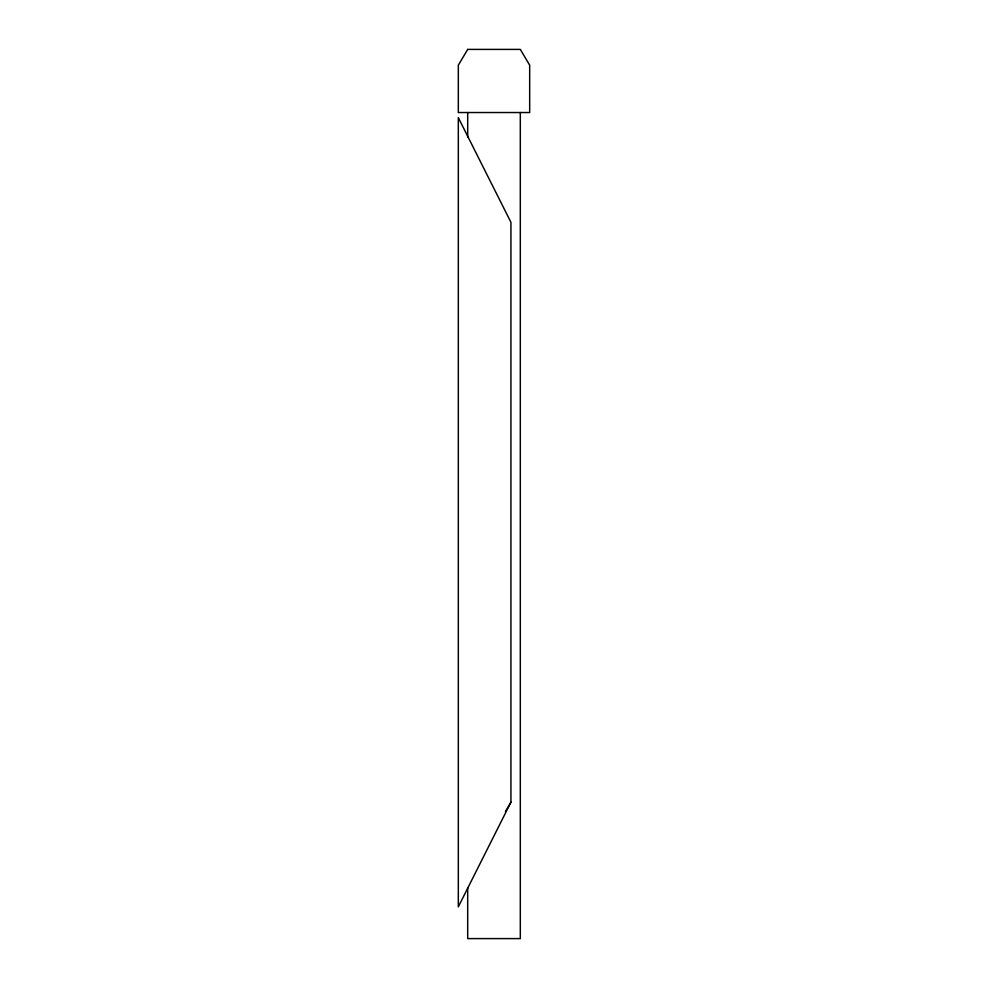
<?xml version="1.0" encoding="UTF-8"?>
<svg xmlns="http://www.w3.org/2000/svg" width="988" height="988" viewBox="0 0 988 988"><rect width="100%" height="100%" fill="white"/><g stroke="black" fill="none" stroke-linecap="round" stroke-linejoin="round"><path stroke-width="1.48" d="M510.932 802.194L458.321 906.861L458.321 117.634L510.932 222.3L510.932 802.194L505.436 811.494M520.306 112.533L520.306 938.6L467.695 938.6L467.695 887.743M467.695 112.533L467.695 137.196M467.695 49.4L458.321 65.183L458.321 112.533L529.679 112.533L529.679 65.183L520.306 49.4L467.695 49.4"/></g></svg>
